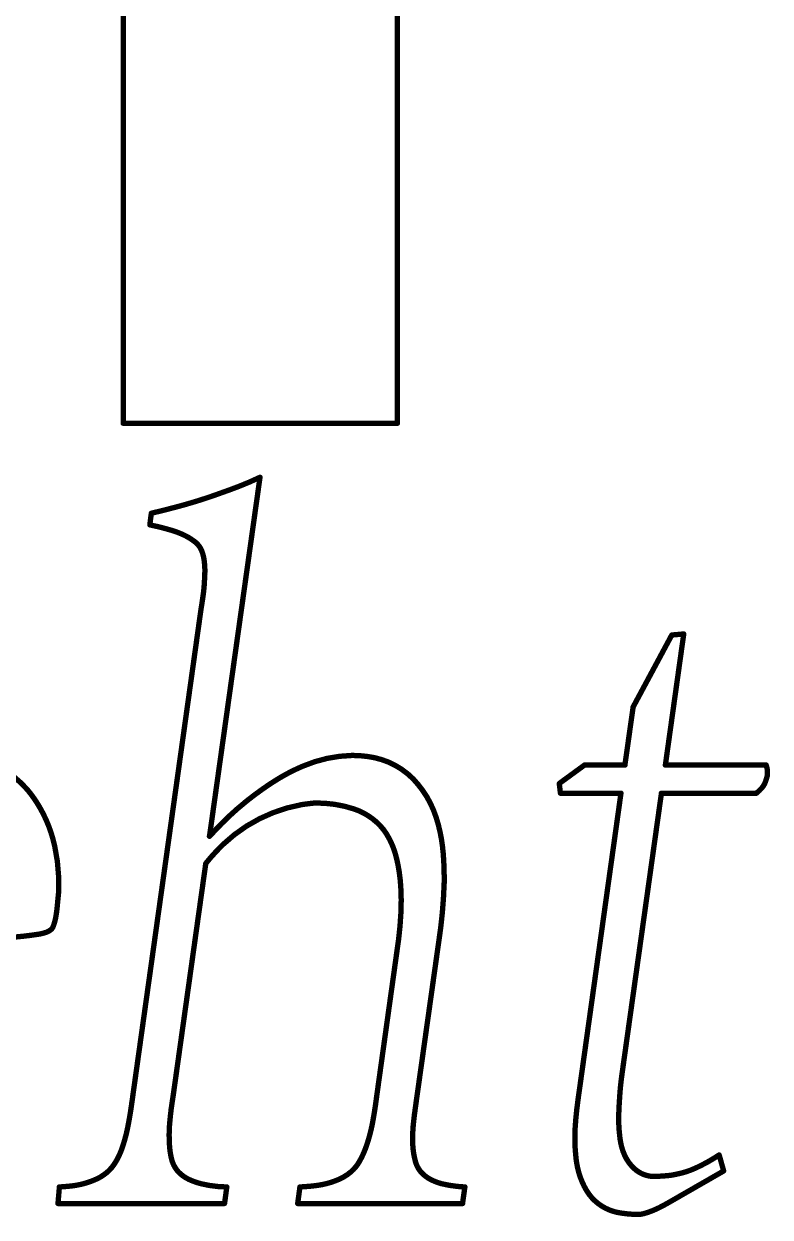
# Model space of a CAD drawing. Header units: millimetres. Extents: x 7 to 23.6, y 5 to 16.7.
# Drawn here: x 14.9296 to 14.9995, y 5.6267 to 5.7385 of the extents above; entities that cross this region are included whole.
import ezdxf

# ---------------------------------------------------------------- set-up
doc = ezdxf.new("R2010")
doc.units = ezdxf.units.MM
doc.header["$MEASUREMENT"] = 0
doc.layers.add('Mechanical10', color=56, linetype='Continuous')

msp = doc.modelspace()

# ---------------------------------------------------------------- linework, layer by layer
at = {"layer": 'Mechanical10', "const_width": 0.0005}
for points in [[(14.93891, 5.70105), (14.93891, 5.84744)], [(14.96459, 5.70105), (14.96459, 5.77954)], [(14.93891, 5.70105), (14.96459, 5.70105)], [(14.94699, 5.66235), (14.95172, 5.69599)], [(14.94773, 5.6944), (14.94874, 5.69476)], [(14.9414, 5.69153), (14.94154, 5.69262)], [(14.94154, 5.69262), (14.94258, 5.69287)], [(14.94258, 5.69287), (14.94363, 5.69314)], [(14.93972, 5.63742), (14.94619, 5.6836)], [(14.98667, 5.67447), (14.99029, 5.68121)], [(14.98969, 5.66903), (14.99141, 5.68131)], [(14.99029, 5.68121), (14.99141, 5.68131)], [(14.9859, 5.66903), (14.98667, 5.67447)], [(14.97975, 5.6673), (14.98212, 5.66903)], [(14.98212, 5.66903), (14.9859, 5.66903)], [(14.98969, 5.66903), (14.99913, 5.66903)], [(14.99913, 5.66903), (14.99916, 5.66893)], [(14.99918, 5.66783), (14.99923, 5.66802)], [(14.97975, 5.6673), (14.97986, 5.66639)], [(14.97986, 5.66639), (14.98553, 5.66639)], [(14.9815, 5.63762), (14.98553, 5.66639)], [(14.98566, 5.64032), (14.98932, 5.66639)], [(14.98932, 5.66639), (14.99822, 5.66639)], [(14.94358, 5.638), (14.94664, 5.65981)], [(14.93267, 5.65527), (14.93271, 5.6556)], [(14.96634, 5.63741), (14.96864, 5.65374)], [(14.96265, 5.638), (14.96452, 5.6514)], [(14.96619, 5.63631), (14.96634, 5.63741)], [(14.99473, 5.6325), (14.99515, 5.631)], [(14.98991, 5.62799), (14.99515, 5.631)], [(14.9328, 5.62795), (14.93293, 5.6295)], [(14.9484, 5.62795), (14.94861, 5.6295)], [(14.95525, 5.62795), (14.95546, 5.6295)], [(14.97069, 5.62795), (14.97091, 5.6295)], [(14.9328, 5.62795), (14.9484, 5.62795)], [(14.95525, 5.62795), (14.97069, 5.62795)], [(14.9896, 5.62782), (14.98991, 5.62799)]]:
    msp.add_lwpolyline(points, dxfattribs=at)
at = {"layer": 'Mechanical10', "const_width": 0.00025}
for points in [[(14.93878, 5.70105, 1), (14.93903, 5.70105, 1)], [(14.93878, 5.70105, 1), (14.93903, 5.70105, 1)], [(14.96447, 5.70105, 1), (14.96472, 5.70105, 1)], [(14.96447, 5.70105, 1), (14.96472, 5.70105, 1)], [(14.95159, 5.69599, 1), (14.95184, 5.69599, 1)], [(14.95159, 5.69599, 1), (14.95184, 5.69599, 1)], [(14.94862, 5.69476, 1), (14.94887, 5.69476, 1)], [(14.94862, 5.69476, 1), (14.94887, 5.69476, 1)], [(14.94454, 5.69342, 1), (14.94479, 5.69342, 1)], [(14.94454, 5.69342, 1), (14.94479, 5.69342, 1)], [(14.94659, 5.69405, 1), (14.94684, 5.69405, 1)], [(14.94659, 5.69405, 1), (14.94684, 5.69405, 1)], [(14.94761, 5.6944, 1), (14.94786, 5.6944, 1)], [(14.94761, 5.6944, 1), (14.94786, 5.6944, 1)], [(14.94142, 5.69262, 1), (14.94167, 5.69262, 1)], [(14.94142, 5.69262, 1), (14.94167, 5.69262, 1)], [(14.94246, 5.69287, 1), (14.94271, 5.69287, 1)], [(14.94246, 5.69287, 1), (14.94271, 5.69287, 1)], [(14.9435, 5.69314, 1), (14.94375, 5.69314, 1)], [(14.9435, 5.69314, 1), (14.94375, 5.69314, 1)], [(14.94128, 5.69153, 1), (14.94153, 5.69153, 1)], [(14.94128, 5.69153, 1), (14.94153, 5.69153, 1)], [(14.94344, 5.69098, 1), (14.94369, 5.69098, 1)], [(14.94344, 5.69098, 1), (14.94369, 5.69098, 1)], [(14.94448, 5.69057, 1), (14.94473, 5.69057, 1)], [(14.94448, 5.69057, 1), (14.94473, 5.69057, 1)], [(14.94544, 5.68999, 1), (14.94569, 5.68999, 1)], [(14.94544, 5.68999, 1), (14.94569, 5.68999, 1)], [(14.94612, 5.68913, 1), (14.94637, 5.68913, 1)], [(14.94612, 5.68913, 1), (14.94637, 5.68913, 1)], [(14.94638, 5.68804, 1), (14.94663, 5.68804, 1)], [(14.94638, 5.68804, 1), (14.94663, 5.68804, 1)], [(14.94643, 5.68693, 1), (14.94668, 5.68693, 1)], [(14.94643, 5.68693, 1), (14.94668, 5.68693, 1)], [(14.94636, 5.68581, 1), (14.94661, 5.68581, 1)], [(14.94636, 5.68581, 1), (14.94661, 5.68581, 1)], [(14.94624, 5.6847, 1), (14.94649, 5.6847, 1)], [(14.94624, 5.6847, 1), (14.94649, 5.6847, 1)], [(14.94606, 5.6836, 1), (14.94631, 5.6836, 1)], [(14.94606, 5.6836, 1), (14.94631, 5.6836, 1)], [(14.99017, 5.68121, 1), (14.99042, 5.68121, 1)], [(14.99017, 5.68121, 1), (14.99042, 5.68121, 1)], [(14.99128, 5.68131, 1), (14.99153, 5.68131, 1)], [(14.99128, 5.68131, 1), (14.99153, 5.68131, 1)], [(14.98654, 5.67447, 1), (14.98679, 5.67447, 1)], [(14.98654, 5.67447, 1), (14.98679, 5.67447, 1)], [(14.96022, 5.66993, 1), (14.96047, 5.66993, 1)], [(14.96022, 5.66993, 1), (14.96047, 5.66993, 1)], [(14.95562, 5.66893, 1), (14.95587, 5.66893, 1)], [(14.95562, 5.66893, 1), (14.95587, 5.66893, 1)], [(14.96231, 5.66972, 1), (14.96256, 5.66972, 1)], [(14.96231, 5.66972, 1), (14.96256, 5.66972, 1)], [(14.982, 5.66903, 1), (14.98225, 5.66903, 1)], [(14.982, 5.66903, 1), (14.98225, 5.66903, 1)], [(14.98578, 5.66903, 1), (14.98603, 5.66903, 1)], [(14.98578, 5.66903, 1), (14.98603, 5.66903, 1)], [(14.98956, 5.66903, 1), (14.98981, 5.66903, 1)], [(14.98956, 5.66903, 1), (14.98981, 5.66903, 1)], [(14.99901, 5.66903, 1), (14.99926, 5.66903, 1)], [(14.99901, 5.66903, 1), (14.99926, 5.66903, 1)], [(14.99903, 5.66893, 1), (14.99928, 5.66893, 1)], [(14.99903, 5.66893, 1), (14.99928, 5.66893, 1)], [(14.99906, 5.66883, 1), (14.99931, 5.66883, 1)], [(14.99906, 5.66883, 1), (14.99931, 5.66883, 1)], [(14.9542, 5.66825, 1), (14.95445, 5.66825, 1)], [(14.9542, 5.66825, 1), (14.95445, 5.66825, 1)], [(14.96594, 5.66773, 1), (14.96619, 5.66773, 1)], [(14.96594, 5.66773, 1), (14.96619, 5.66773, 1)], [(14.99905, 5.66783, 1), (14.9993, 5.66783, 1)], [(14.99905, 5.66783, 1), (14.9993, 5.66783, 1)], [(14.99909, 5.66873, 1), (14.99934, 5.66873, 1)], [(14.99909, 5.66873, 1), (14.99934, 5.66873, 1)], [(14.99911, 5.66863, 1), (14.99936, 5.66863, 1)], [(14.99911, 5.66863, 1), (14.99936, 5.66863, 1)], [(14.99911, 5.66802, 1), (14.99936, 5.66802, 1)], [(14.99911, 5.66802, 1), (14.99936, 5.66802, 1)], [(14.99912, 5.66853, 1), (14.99937, 5.66853, 1)], [(14.99912, 5.66853, 1), (14.99937, 5.66853, 1)], [(14.99913, 5.66843, 1), (14.99938, 5.66843, 1)], [(14.99913, 5.66843, 1), (14.99938, 5.66843, 1)], [(14.99913, 5.66833, 1), (14.99938, 5.66833, 1)], [(14.99913, 5.66833, 1), (14.99938, 5.66833, 1)], [(14.99912, 5.66823, 1), (14.99937, 5.66823, 1)], [(14.99912, 5.66823, 1), (14.99937, 5.66823, 1)], [(14.92984, 5.66669, 1), (14.93009, 5.66669, 1)], [(14.92984, 5.66669, 1), (14.93009, 5.66669, 1)], [(14.95154, 5.66656, 1), (14.95179, 5.66656, 1)], [(14.95154, 5.66656, 1), (14.95179, 5.66656, 1)], [(14.95284, 5.66745, 1), (14.95309, 5.66745, 1)], [(14.95284, 5.66745, 1), (14.95309, 5.66745, 1)], [(14.97963, 5.6673, 1), (14.97988, 5.6673, 1)], [(14.97963, 5.6673, 1), (14.97988, 5.6673, 1)], [(14.99839, 5.66666, 1), (14.99864, 5.66666, 1)], [(14.99839, 5.66666, 1), (14.99864, 5.66666, 1)], [(14.99852, 5.6668, 1), (14.99877, 5.6668, 1)], [(14.99852, 5.6668, 1), (14.99877, 5.6668, 1)], [(14.99865, 5.66695, 1), (14.9989, 5.66695, 1)], [(14.99865, 5.66695, 1), (14.9989, 5.66695, 1)], [(14.99876, 5.66711, 1), (14.99901, 5.66711, 1)], [(14.99876, 5.66711, 1), (14.99901, 5.66711, 1)], [(14.99893, 5.66745, 1), (14.99918, 5.66745, 1)], [(14.99893, 5.66745, 1), (14.99918, 5.66745, 1)], [(14.999, 5.66764, 1), (14.99925, 5.66764, 1)], [(14.999, 5.66764, 1), (14.99925, 5.66764, 1)], [(14.95028, 5.66561, 1), (14.95053, 5.66561, 1)], [(14.95028, 5.66561, 1), (14.95053, 5.66561, 1)], [(14.95668, 5.66547, 1), (14.95693, 5.66547, 1)], [(14.95668, 5.66547, 1), (14.95693, 5.66547, 1)], [(14.96722, 5.66607, 1), (14.96747, 5.66607, 1)], [(14.96722, 5.66607, 1), (14.96747, 5.66607, 1)], [(14.97974, 5.66639, 1), (14.97999, 5.66639, 1)], [(14.97974, 5.66639, 1), (14.97999, 5.66639, 1)], [(14.98541, 5.66639, 1), (14.98566, 5.66639, 1)], [(14.98541, 5.66639, 1), (14.98566, 5.66639, 1)], [(14.98919, 5.66639, 1), (14.98944, 5.66639, 1)], [(14.98919, 5.66639, 1), (14.98944, 5.66639, 1)], [(14.99809, 5.66639, 1), (14.99834, 5.66639, 1)], [(14.99809, 5.66639, 1), (14.99834, 5.66639, 1)], [(14.93095, 5.66508, 1), (14.9312, 5.66508, 1)], [(14.93095, 5.66508, 1), (14.9312, 5.66508, 1)], [(14.95549, 5.66532, 1), (14.95574, 5.66532, 1)], [(14.95549, 5.66532, 1), (14.95574, 5.66532, 1)], [(14.96044, 5.6649, 1), (14.96069, 5.6649, 1)], [(14.96044, 5.6649, 1), (14.96069, 5.6649, 1)], [(14.9318, 5.66331, 1), (14.93205, 5.66331, 1)], [(14.9318, 5.66331, 1), (14.93205, 5.66331, 1)], [(14.94795, 5.66349, 1), (14.9482, 5.66349, 1)], [(14.94795, 5.66349, 1), (14.9482, 5.66349, 1)], [(14.96213, 5.664, 1), (14.96238, 5.664, 1)], [(14.96213, 5.664, 1), (14.96238, 5.664, 1)], [(14.96808, 5.66415, 1), (14.96833, 5.66415, 1)], [(14.96808, 5.66415, 1), (14.96833, 5.66415, 1)], [(14.94686, 5.66235, 1), (14.94711, 5.66235, 1)], [(14.94686, 5.66235, 1), (14.94711, 5.66235, 1)], [(14.96343, 5.66261, 1), (14.96368, 5.66261, 1)], [(14.96343, 5.66261, 1), (14.96368, 5.66261, 1)], [(14.96859, 5.66212, 1), (14.96884, 5.66212, 1)], [(14.96859, 5.66212, 1), (14.96884, 5.66212, 1)], [(14.93237, 5.66144, 1), (14.93262, 5.66144, 1)], [(14.93237, 5.66144, 1), (14.93262, 5.66144, 1)], [(14.94813, 5.66158, 1), (14.94838, 5.66158, 1)], [(14.94813, 5.66158, 1), (14.94838, 5.66158, 1)], [(14.96422, 5.66088, 1), (14.96447, 5.66088, 1)], [(14.96422, 5.66088, 1), (14.96447, 5.66088, 1)], [(14.96881, 5.66003, 1), (14.96906, 5.66003, 1)], [(14.96881, 5.66003, 1), (14.96906, 5.66003, 1)], [(14.94652, 5.65981, 1), (14.94677, 5.65981, 1)], [(14.94652, 5.65981, 1), (14.94677, 5.65981, 1)], [(14.96464, 5.65901, 1), (14.96489, 5.65901, 1)], [(14.96464, 5.65901, 1), (14.96489, 5.65901, 1)], [(14.96884, 5.65793, 1), (14.96909, 5.65793, 1)], [(14.96884, 5.65793, 1), (14.96909, 5.65793, 1)], [(14.96481, 5.65711, 1), (14.96506, 5.65711, 1)], [(14.96481, 5.65711, 1), (14.96506, 5.65711, 1)], [(14.93259, 5.6556, 1), (14.93284, 5.6556, 1)], [(14.93259, 5.6556, 1), (14.93284, 5.6556, 1)], [(14.93236, 5.6543, 1), (14.93261, 5.6543, 1)], [(14.93236, 5.6543, 1), (14.93261, 5.6543, 1)], [(14.9325, 5.65495, 1), (14.93275, 5.65495, 1)], [(14.9325, 5.65495, 1), (14.93275, 5.65495, 1)], [(14.93255, 5.65527, 1), (14.9328, 5.65527, 1)], [(14.93255, 5.65527, 1), (14.9328, 5.65527, 1)], [(14.9648, 5.6552, 1), (14.96505, 5.6552, 1)], [(14.9648, 5.6552, 1), (14.96505, 5.6552, 1)], [(14.93091, 5.65319, 1), (14.93116, 5.65319, 1)], [(14.93091, 5.65319, 1), (14.93116, 5.65319, 1)], [(14.93155, 5.65335, 1), (14.9318, 5.65335, 1)], [(14.93155, 5.65335, 1), (14.9318, 5.65335, 1)], [(14.93185, 5.65349, 1), (14.9321, 5.65349, 1)], [(14.93185, 5.65349, 1), (14.9321, 5.65349, 1)], [(14.9321, 5.6537, 1), (14.93235, 5.6537, 1)], [(14.9321, 5.6537, 1), (14.93235, 5.6537, 1)], [(14.93225, 5.65399, 1), (14.9325, 5.65399, 1)], [(14.93225, 5.65399, 1), (14.9325, 5.65399, 1)], [(14.96851, 5.65374, 1), (14.96876, 5.65374, 1)], [(14.96851, 5.65374, 1), (14.96876, 5.65374, 1)], [(14.96439, 5.6514, 1), (14.96464, 5.6514, 1)], [(14.96439, 5.6514, 1), (14.96464, 5.6514, 1)], [(14.98553, 5.64032, 1), (14.98578, 5.64032, 1)], [(14.98553, 5.64032, 1), (14.98578, 5.64032, 1)], [(14.98539, 5.63914, 1), (14.98564, 5.63914, 1)], [(14.98539, 5.63914, 1), (14.98564, 5.63914, 1)], [(14.94345, 5.638, 1), (14.9437, 5.638, 1)], [(14.94345, 5.638, 1), (14.9437, 5.638, 1)], [(14.96252, 5.638, 1), (14.96277, 5.638, 1)], [(14.96252, 5.638, 1), (14.96277, 5.638, 1)], [(14.98137, 5.63762, 1), (14.98162, 5.63762, 1)], [(14.98137, 5.63762, 1), (14.98162, 5.63762, 1)], [(14.98528, 5.63796, 1), (14.98553, 5.63796, 1)], [(14.98528, 5.63796, 1), (14.98553, 5.63796, 1)], [(14.93959, 5.63742, 1), (14.93984, 5.63742, 1)], [(14.93959, 5.63742, 1), (14.93984, 5.63742, 1)], [(14.94327, 5.63679, 1), (14.94352, 5.63679, 1)], [(14.94327, 5.63679, 1), (14.94352, 5.63679, 1)], [(14.96621, 5.63741, 1), (14.96646, 5.63741, 1)], [(14.96621, 5.63741, 1), (14.96646, 5.63741, 1)], [(14.98522, 5.63677, 1), (14.98547, 5.63677, 1)], [(14.98522, 5.63677, 1), (14.98547, 5.63677, 1)], [(14.94315, 5.63558, 1), (14.9434, 5.63558, 1)], [(14.94315, 5.63558, 1), (14.9434, 5.63558, 1)], [(14.96213, 5.6355, 1), (14.96238, 5.6355, 1)], [(14.96213, 5.6355, 1), (14.96238, 5.6355, 1)], [(14.96606, 5.63631, 1), (14.96631, 5.63631, 1)], [(14.96606, 5.63631, 1), (14.96631, 5.63631, 1)], [(14.9852, 5.63558, 1), (14.98545, 5.63558, 1)], [(14.9852, 5.63558, 1), (14.98545, 5.63558, 1)], [(14.93921, 5.63508, 1), (14.93946, 5.63508, 1)], [(14.93921, 5.63508, 1), (14.93946, 5.63508, 1)], [(14.94309, 5.63437, 1), (14.94334, 5.63437, 1)], [(14.94309, 5.63437, 1), (14.94334, 5.63437, 1)], [(14.96185, 5.63426, 1), (14.9621, 5.63426, 1)], [(14.96185, 5.63426, 1), (14.9621, 5.63426, 1)], [(14.96594, 5.6352, 1), (14.96619, 5.6352, 1)], [(14.96594, 5.6352, 1), (14.96619, 5.6352, 1)], [(14.98111, 5.63491, 1), (14.98136, 5.63491, 1)], [(14.98111, 5.63491, 1), (14.98136, 5.63491, 1)], [(14.98528, 5.6344, 1), (14.98553, 5.6344, 1)], [(14.98528, 5.6344, 1), (14.98553, 5.6344, 1)], [(14.93893, 5.63393, 1), (14.93918, 5.63393, 1)], [(14.93893, 5.63393, 1), (14.93918, 5.63393, 1)], [(14.94313, 5.63316, 1), (14.94338, 5.63316, 1)], [(14.94313, 5.63316, 1), (14.94338, 5.63316, 1)], [(14.96146, 5.63305, 1), (14.96171, 5.63305, 1)], [(14.96146, 5.63305, 1), (14.96171, 5.63305, 1)], [(14.96589, 5.63409, 1), (14.96614, 5.63409, 1)], [(14.96589, 5.63409, 1), (14.96614, 5.63409, 1)], [(14.98548, 5.63323, 1), (14.98573, 5.63323, 1)], [(14.98548, 5.63323, 1), (14.98573, 5.63323, 1)], [(14.93855, 5.63281, 1), (14.9388, 5.63281, 1)], [(14.93855, 5.63281, 1), (14.9388, 5.63281, 1)], [(14.94336, 5.63196, 1), (14.94361, 5.63196, 1)], [(14.94336, 5.63196, 1), (14.94361, 5.63196, 1)], [(14.96092, 5.6319, 1), (14.96117, 5.6319, 1)], [(14.96092, 5.6319, 1), (14.96117, 5.6319, 1)], [(14.96594, 5.63298, 1), (14.96619, 5.63298, 1)], [(14.96594, 5.63298, 1), (14.96619, 5.63298, 1)], [(14.98119, 5.63218, 1), (14.98144, 5.63218, 1)], [(14.98119, 5.63218, 1), (14.98144, 5.63218, 1)], [(14.98593, 5.63213, 1), (14.98618, 5.63213, 1)], [(14.98593, 5.63213, 1), (14.98618, 5.63213, 1)], [(14.9946, 5.6325, 1), (14.99485, 5.6325, 1)], [(14.9946, 5.6325, 1), (14.99485, 5.6325, 1)], [(14.93725, 5.63086, 1), (14.9375, 5.63086, 1)], [(14.93725, 5.63086, 1), (14.9375, 5.63086, 1)], [(14.93802, 5.63176, 1), (14.93827, 5.63176, 1)], [(14.93802, 5.63176, 1), (14.93827, 5.63176, 1)], [(14.94395, 5.63091, 1), (14.9442, 5.63091, 1)], [(14.94395, 5.63091, 1), (14.9442, 5.63091, 1)], [(14.96012, 5.63092, 1), (14.96037, 5.63092, 1)], [(14.96012, 5.63092, 1), (14.96037, 5.63092, 1)], [(14.96615, 5.63188, 1), (14.9664, 5.63188, 1)], [(14.96615, 5.63188, 1), (14.9664, 5.63188, 1)], [(14.96667, 5.6309, 1), (14.96692, 5.6309, 1)], [(14.96667, 5.6309, 1), (14.96692, 5.6309, 1)], [(14.98146, 5.63085, 1), (14.98171, 5.63085, 1)], [(14.98146, 5.63085, 1), (14.98171, 5.63085, 1)], [(14.98667, 5.63121, 1), (14.98692, 5.63121, 1)], [(14.98667, 5.63121, 1), (14.98692, 5.63121, 1)], [(14.99189, 5.63106, 1), (14.99214, 5.63106, 1)], [(14.99189, 5.63106, 1), (14.99214, 5.63106, 1)], [(14.99245, 5.6313, 1), (14.9927, 5.6313, 1)], [(14.99245, 5.6313, 1), (14.9927, 5.6313, 1)], [(14.99301, 5.63157, 1), (14.99326, 5.63157, 1)], [(14.99301, 5.63157, 1), (14.99326, 5.63157, 1)], [(14.99355, 5.63186, 1), (14.9938, 5.63186, 1)], [(14.99355, 5.63186, 1), (14.9938, 5.63186, 1)], [(14.99502, 5.631, 1), (14.99527, 5.631, 1)], [(14.99502, 5.631, 1), (14.99527, 5.631, 1)], [(14.93514, 5.62983, 1), (14.93539, 5.62983, 1)], [(14.93514, 5.62983, 1), (14.93539, 5.62983, 1)], [(14.93625, 5.63023, 1), (14.9365, 5.63023, 1)], [(14.93625, 5.63023, 1), (14.9365, 5.63023, 1)], [(14.94494, 5.63021, 1), (14.94519, 5.63021, 1)], [(14.94494, 5.63021, 1), (14.94519, 5.63021, 1)], [(14.94608, 5.6298, 1), (14.94633, 5.6298, 1)], [(14.94608, 5.6298, 1), (14.94633, 5.6298, 1)], [(14.95785, 5.62982, 1), (14.9581, 5.62982, 1)], [(14.95785, 5.62982, 1), (14.9581, 5.62982, 1)], [(14.95905, 5.63024, 1), (14.9593, 5.63024, 1)], [(14.95905, 5.63024, 1), (14.9593, 5.63024, 1)], [(14.96755, 5.63022, 1), (14.9678, 5.63022, 1)], [(14.96755, 5.63022, 1), (14.9678, 5.63022, 1)], [(14.96858, 5.62981, 1), (14.96883, 5.62981, 1)], [(14.96858, 5.62981, 1), (14.96883, 5.62981, 1)], [(14.98887, 5.6305, 1), (14.98912, 5.6305, 1)], [(14.98887, 5.6305, 1), (14.98912, 5.6305, 1)], [(14.98949, 5.63054, 1), (14.98974, 5.63054, 1)], [(14.98949, 5.63054, 1), (14.98974, 5.63054, 1)], [(14.9901, 5.6306, 1), (14.99035, 5.6306, 1)], [(14.9901, 5.6306, 1), (14.99035, 5.6306, 1)], [(14.9907, 5.63072, 1), (14.99095, 5.63072, 1)], [(14.9907, 5.63072, 1), (14.99095, 5.63072, 1)], [(14.9328, 5.6295, 1), (14.93305, 5.6295, 1)], [(14.9328, 5.6295, 1), (14.93305, 5.6295, 1)], [(14.93398, 5.6296, 1), (14.93423, 5.6296, 1)], [(14.93398, 5.6296, 1), (14.93423, 5.6296, 1)], [(14.94849, 5.6295, 1), (14.94874, 5.6295, 1)], [(14.94849, 5.6295, 1), (14.94874, 5.6295, 1)], [(14.95533, 5.6295, 1), (14.95558, 5.6295, 1)], [(14.95533, 5.6295, 1), (14.95558, 5.6295, 1)], [(14.9566, 5.6296, 1), (14.95685, 5.6296, 1)], [(14.9566, 5.6296, 1), (14.95685, 5.6296, 1)], [(14.97079, 5.6295, 1), (14.97104, 5.6295, 1)], [(14.97079, 5.6295, 1), (14.97104, 5.6295, 1)], [(14.98195, 5.62958, 1), (14.9822, 5.62958, 1)], [(14.98195, 5.62958, 1), (14.9822, 5.62958, 1)], [(14.93267, 5.62795, 1), (14.93292, 5.62795, 1)], [(14.93267, 5.62795, 1), (14.93292, 5.62795, 1)], [(14.94827, 5.62795, 1), (14.94852, 5.62795, 1)], [(14.94827, 5.62795, 1), (14.94852, 5.62795, 1)], [(14.95513, 5.62795, 1), (14.95538, 5.62795, 1)], [(14.95513, 5.62795, 1), (14.95538, 5.62795, 1)], [(14.97057, 5.62795, 1), (14.97082, 5.62795, 1)], [(14.97057, 5.62795, 1), (14.97082, 5.62795, 1)], [(14.98271, 5.62845, 1), (14.98296, 5.62845, 1)], [(14.98271, 5.62845, 1), (14.98296, 5.62845, 1)], [(14.98883, 5.62749, 1), (14.98908, 5.62749, 1)], [(14.98883, 5.62749, 1), (14.98908, 5.62749, 1)], [(14.98915, 5.62765, 1), (14.9894, 5.62765, 1)], [(14.98915, 5.62765, 1), (14.9894, 5.62765, 1)], [(14.98947, 5.62782, 1), (14.98972, 5.62782, 1)], [(14.98947, 5.62782, 1), (14.98972, 5.62782, 1)], [(14.98979, 5.62799, 1), (14.99004, 5.62799, 1)], [(14.98979, 5.62799, 1), (14.99004, 5.62799, 1)], [(14.98506, 5.62712, 1), (14.98531, 5.62712, 1)], [(14.98506, 5.62712, 1), (14.98531, 5.62712, 1)], [(14.98641, 5.62695, 1), (14.98666, 5.62695, 1)], [(14.98641, 5.62695, 1), (14.98666, 5.62695, 1)], [(14.98713, 5.62693, 1), (14.98738, 5.62693, 1)], [(14.98713, 5.62693, 1), (14.98738, 5.62693, 1)], [(14.98748, 5.62699, 1), (14.98773, 5.62699, 1)], [(14.98748, 5.62699, 1), (14.98773, 5.62699, 1)], [(14.98783, 5.62709, 1), (14.98808, 5.62709, 1)], [(14.98783, 5.62709, 1), (14.98808, 5.62709, 1)], [(14.98817, 5.62721, 1), (14.98842, 5.62721, 1)], [(14.98817, 5.62721, 1), (14.98842, 5.62721, 1)]]:
    msp.add_lwpolyline(points, format="xyb", close=True, dxfattribs=at)
at = {"layer": 'Mechanical10', "const_width": 0.0005}
for points in [[(14.95172, 5.69599, -0.026326), (14.94874, 5.69476)], [(14.94466, 5.69342, -0.004774), (14.94363, 5.69314)], [(14.94672, 5.69405, -0.011331), (14.94466, 5.69342)], [(14.94773, 5.6944, -0.005546), (14.94672, 5.69405)], [(14.9414, 5.69153, -0.023465), (14.94357, 5.69098)], [(14.94357, 5.69098, -0.032781), (14.94461, 5.69057)], [(14.94461, 5.69057, -0.055064), (14.94556, 5.68999)], [(14.94556, 5.68999, -0.138487), (14.94625, 5.68913)], [(14.94625, 5.68913, -0.074144), (14.94651, 5.68804)], [(14.94651, 5.68804, -0.041756), (14.94655, 5.68693)], [(14.94655, 5.68693, -0.004441), (14.94649, 5.68581)], [(14.94649, 5.68581, -0.017665), (14.94636, 5.6847)], [(14.94636, 5.6847, -0.005644), (14.94619, 5.6836)], [(14.95575, 5.66893, -0.095696), (14.96035, 5.66993)], [(14.96035, 5.66993, -0.052353), (14.96243, 5.66972)], [(14.92305, 5.66986, -0.220205), (14.92996, 5.66669)], [(14.95432, 5.66825, -0.02262), (14.95575, 5.66893)], [(14.96243, 5.66972, -0.147199), (14.96607, 5.66773)], [(14.99916, 5.66893, -0.005492), (14.99919, 5.66883)], [(14.99919, 5.66883, -0.009239), (14.99921, 5.66873)], [(14.95296, 5.66745, -0.020092), (14.95432, 5.66825)], [(14.96607, 5.66773, -0.050989), (14.96734, 5.66607)], [(14.99918, 5.66783, -0.009129), (14.99912, 5.66764)], [(14.99921, 5.66873, -0.013076), (14.99923, 5.66863)], [(14.99923, 5.66863, -0.01695), (14.99924, 5.66853)], [(14.99925, 5.66823, -0.007494), (14.99923, 5.66802)], [(14.99924, 5.66853, -0.017386), (14.99925, 5.66843)], [(14.99925, 5.66843, -0.013418), (14.99925, 5.66833)], [(14.99925, 5.66833, -0.009481), (14.99925, 5.66823)], [(14.92996, 5.66669, -0.043041), (14.93108, 5.66508)], [(14.95041, 5.66561, -0.012654), (14.95166, 5.66656)], [(14.95166, 5.66656, -0.014833), (14.95296, 5.66745)], [(14.99851, 5.66666, -0.010126), (14.99822, 5.66639)], [(14.99865, 5.6668, -0.013005), (14.99851, 5.66666)], [(14.99878, 5.66695, -0.018681), (14.99865, 5.6668)], [(14.99889, 5.66711, -0.024549), (14.99878, 5.66695)], [(14.99906, 5.66745, -0.051356), (14.99889, 5.66711)], [(14.99912, 5.66764, -0.015569), (14.99906, 5.66745)], [(14.94807, 5.66349, -0.02996), (14.95041, 5.66561)], [(14.95562, 5.66532, -0.012784), (14.95681, 5.66547)], [(14.95681, 5.66547, -0.086737), (14.96057, 5.6649)], [(14.96734, 5.66607, -0.054683), (14.96821, 5.66415)], [(14.93108, 5.66508, -0.038153), (14.93193, 5.66331)], [(14.94825, 5.66158, -0.147191), (14.95562, 5.66532)], [(14.96057, 5.6649, -0.081226), (14.96225, 5.664)], [(14.93193, 5.66331, -0.036727), (14.93249, 5.66144)], [(14.94699, 5.66235, -0.005761), (14.94807, 5.66349)], [(14.96225, 5.664, -0.090212), (14.96355, 5.66261)], [(14.96821, 5.66415, -0.038208), (14.96871, 5.66212)], [(14.96355, 5.66261, -0.063126), (14.96435, 5.66088)], [(14.96871, 5.66212, -0.02952), (14.96893, 5.66003)], [(14.93249, 5.66144, -0.089853), (14.93271, 5.6556)], [(14.94664, 5.65981, -0.031522), (14.94825, 5.66158)], [(14.96435, 5.66088, -0.035853), (14.96476, 5.65901)], [(14.96893, 5.66003, -0.017711), (14.96897, 5.65793)], [(14.96476, 5.65901, -0.029103), (14.96493, 5.65711)], [(14.96897, 5.65793, -0.022686), (14.96864, 5.65374)], [(14.96493, 5.65711, -0.020319), (14.96492, 5.6552)], [(14.93248, 5.6543, -0.011027), (14.93238, 5.65399)], [(14.93262, 5.65495, -0.04016), (14.93248, 5.6543)], [(14.93267, 5.65527, -0.004373), (14.93262, 5.65495)], [(14.96492, 5.6552, -0.027471), (14.96452, 5.6514)], [(14.93104, 5.65319, -0.018121), (14.92881, 5.65292)], [(14.93167, 5.65335, -0.040094), (14.93104, 5.65319)], [(14.93197, 5.65349, -0.049079), (14.93167, 5.65335)], [(14.93223, 5.6537, -0.085363), (14.93197, 5.65349)], [(14.93238, 5.65399, -0.08443), (14.93223, 5.6537)], [(14.98551, 5.63914, -0.005524), (14.98566, 5.64032)], [(14.98541, 5.63796, -0.010697), (14.98551, 5.63914)], [(14.9434, 5.63679, -0.008238), (14.94358, 5.638)], [(14.96265, 5.638, -0.014567), (14.96226, 5.6355)], [(14.98123, 5.63491, -0.020102), (14.9815, 5.63762)], [(14.98534, 5.63677, -0.005731), (14.98541, 5.63796)], [(14.93972, 5.63742, -0.015538), (14.93933, 5.63508)], [(14.94327, 5.63558, -0.007935), (14.9434, 5.63679)], [(14.98532, 5.63558, -0.01539), (14.98534, 5.63677)], [(14.94321, 5.63437, -0.025418), (14.94327, 5.63558)], [(14.96226, 5.6355, -0.017952), (14.96197, 5.63426)], [(14.96607, 5.6352, -0.011078), (14.96619, 5.63631)], [(14.9854, 5.6344, -0.021564), (14.98532, 5.63558)], [(14.93933, 5.63508, -0.017789), (14.93905, 5.63393)], [(14.94326, 5.63316, -0.020752), (14.94321, 5.63437)], [(14.96197, 5.63426, -0.025619), (14.96158, 5.63305)], [(14.96601, 5.63409, -0.019325), (14.96607, 5.6352)], [(14.98132, 5.63218, -0.040157), (14.98123, 5.63491)], [(14.9856, 5.63323, -0.044168), (14.9854, 5.6344)], [(14.93905, 5.63393, -0.026366), (14.93868, 5.63281)], [(14.94348, 5.63196, -0.043577), (14.94326, 5.63316)], [(14.96158, 5.63305, -0.038712), (14.96104, 5.6319)], [(14.96607, 5.63298, -0.028719), (14.96601, 5.63409)], [(14.98605, 5.63213, -0.06283), (14.9856, 5.63323)], [(14.93868, 5.63281, -0.044883), (14.93815, 5.63176)], [(14.94408, 5.63091, -0.111424), (14.94348, 5.63196)], [(14.96104, 5.6319, -0.084689), (14.96024, 5.63092)], [(14.96628, 5.63188, -0.042227), (14.96607, 5.63298)], [(14.98158, 5.63085, -0.039134), (14.98132, 5.63218)], [(14.98679, 5.63121, -0.076527), (14.98605, 5.63213)], [(14.99473, 5.6325, -0.013714), (14.99368, 5.63186)], [(14.93738, 5.63086, -0.06838), (14.93638, 5.63023)], [(14.93815, 5.63176, -0.077355), (14.93738, 5.63086)], [(14.94506, 5.63021, -0.0935), (14.94408, 5.63091)], [(14.96024, 5.63092, -0.072069), (14.95917, 5.63024)], [(14.9668, 5.6309, -0.112455), (14.96628, 5.63188)], [(14.96767, 5.63022, -0.090549), (14.9668, 5.6309)], [(14.98208, 5.62958, -0.04723), (14.98158, 5.63085)], [(14.989, 5.6305, -0.216505), (14.98679, 5.63121)], [(14.99201, 5.63106, -0.042837), (14.99083, 5.63072)], [(14.99258, 5.6313, -0.013823), (14.99201, 5.63106)], [(14.99313, 5.63157, -0.009358), (14.99258, 5.6313)], [(14.99368, 5.63186, -0.010979), (14.99313, 5.63157)], [(14.93527, 5.62983, -0.037103), (14.93411, 5.6296)], [(14.93638, 5.63023, -0.040701), (14.93527, 5.62983)], [(14.94621, 5.6298, -0.047973), (14.94506, 5.63021)], [(14.94861, 5.6295, -0.056196), (14.94621, 5.6298)], [(14.95797, 5.62982, -0.035674), (14.95672, 5.6296)], [(14.95917, 5.63024, -0.043496), (14.95797, 5.62982)], [(14.96871, 5.62981, -0.056218), (14.96767, 5.63022)], [(14.97091, 5.6295, -0.049482), (14.96871, 5.62981)], [(14.98961, 5.63054, -0.006691), (14.989, 5.6305)], [(14.99022, 5.6306, -0.019331), (14.98961, 5.63054)], [(14.99083, 5.63072, -0.015467), (14.99022, 5.6306)], [(14.93411, 5.6296, -0.013651), (14.93293, 5.6295)], [(14.95672, 5.6296, -0.012787), (14.95546, 5.6295)], [(14.98284, 5.62845, -0.069555), (14.98208, 5.62958)], [(14.98518, 5.62712, -0.153101), (14.98284, 5.62845)], [(14.98896, 5.62749, -0.022048), (14.9883, 5.62721)], [(14.98928, 5.62765, -0.007848), (14.98896, 5.62749)], [(14.9896, 5.62782, -0.004699), (14.98928, 5.62765)], [(14.98653, 5.62695, -0.032523), (14.98518, 5.62712)], [(14.98725, 5.62693, -0.042076), (14.98653, 5.62695)], [(14.98761, 5.62699, -0.031963), (14.98725, 5.62693)], [(14.98795, 5.62709, -0.020092), (14.98761, 5.62699)], [(14.9883, 5.62721, -0.01281), (14.98795, 5.62709)]]:
    msp.add_lwpolyline(points, format="xyb", dxfattribs=at)

doc.saveas('drawing.dxf')
